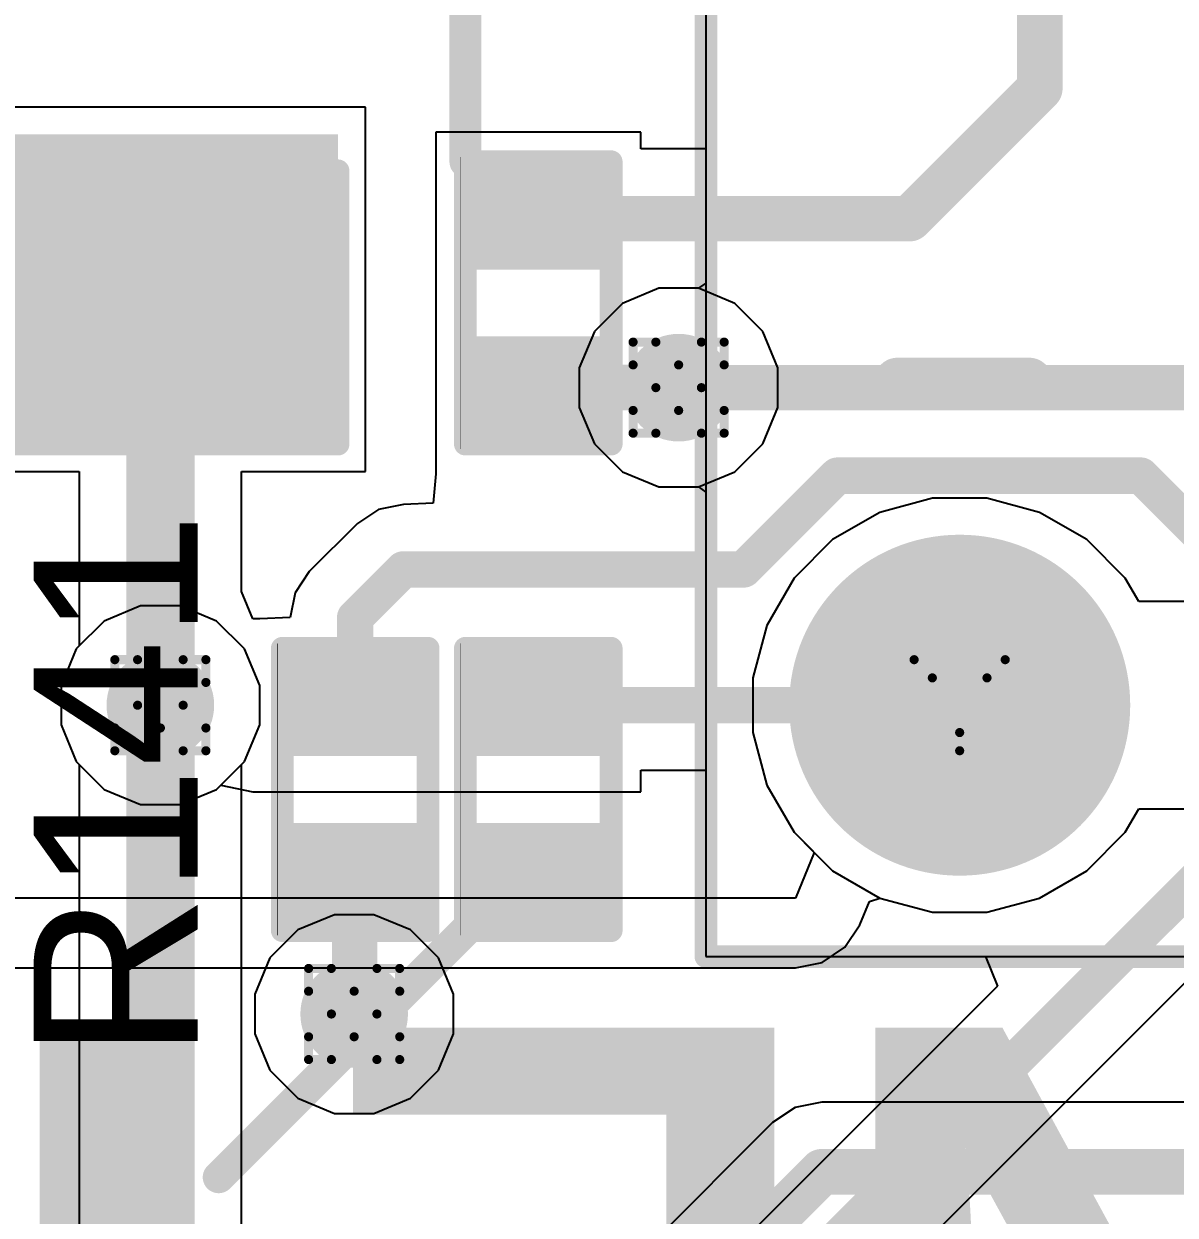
# Model space of a CAD drawing. Header units: inches. Extents: x -11 to 5379, y 0 to 5429.
# Drawn here: x 182.4 to 188.82, y 92.69 to 99.34 of the extents above; entities that cross this region are included whole.
import ezdxf

# ---------------------------------------------------------------- set-up
doc = ezdxf.new("R2010")
doc.units = ezdxf.units.IN
for name, color, linetype in [('Bottom Layer', 5, 'Continuous'), ('Bottom Solder', 6, 'Continuous'), ('Drill Drawing', 1, 'Continuous'), ('GND', 16, 'Continuous'), ('Multi-Layer', 9, 'Continuous'), ('Pad Holes', 156, 'Continuous'), ('PWR', 76, 'Continuous'), ('Top Layer', 1, 'Continuous'), ('Top Overlay', 2, 'Continuous'), ('Top Paste', 8, 'Continuous'), ('Top Solder', 216, 'Continuous'), ('Via Holes', 16, 'Continuous')]:
    doc.layers.add(name, color=color, linetype=linetype)
doc.styles.add('Arial', font='', dxfattribs={"height": 0.2})
doc.styles.add('Arial_Bold', font='', dxfattribs={"height": 0.2})
doc.styles.get('Arial').set_extended_font_data('Arial')
doc.styles.get('Arial_Bold').set_extended_font_data('Arial', bold=True)

# ---------------------------------------------------------------- blocks, each defined once
blk = doc.blocks.new('R___0402_334')
at = {"layer": 'Top Layer'}
for points in [[(-0.6985, -0.3175), (-0.6985, 0.3175), (-0.2413, 0.3175), (-0.2413, -0.3175)], [(0.2413, -0.3175), (0.2413, 0.3175), (0.6985, 0.3175), (0.6985, -0.3175)]]:
    blk.add_hatch(color=1, dxfattribs=at).paths.add_polyline_path(points)
at = {"layer": 'Top Paste'}
for points in [[(-0.6985, -0.3175), (-0.6985, 0.3175), (-0.2413, 0.3175), (-0.2413, -0.3175)], [(0.2413, -0.3175), (0.2413, 0.3175), (0.6985, 0.3175), (0.6985, -0.3175)]]:
    blk.add_hatch(color=8, dxfattribs=at).paths.add_polyline_path(points)
at = {"layer": 'Top Solder'}
for points in [[(-0.7535, -0.3725), (-0.7535, 0.3725), (-0.1863, 0.3725), (-0.1863, -0.3725)], [(0.1863, -0.3725), (0.1863, 0.3725), (0.7535, 0.3725), (0.7535, -0.3725)]]:
    blk.add_hatch(color=216, dxfattribs=at).paths.add_polyline_path(points)
at = {"layer": 'Top Overlay'}
for points in [[(-0.7874, -0.4064, 0.127, 0.127, 0), (-0.7874, 0.4064, 0.127, 0.127, 0)], [(0.7874, 0.4064, 0.127, 0.127, 0), (-0.7874, 0.4064, 0.127, 0.127, 0)], [(0.7874, -0.4064, 0.127, 0.127, 0), (0.7874, 0.4064, 0.127, 0.127, 0)], [(0.7874, -0.4064, 0.127, 0.127, 0), (-0.7874, -0.4064, 0.127, 0.127, 0)], [(0.8128, -0.4318, 0.00323, 0.00323, 0), (-0.8128, -0.4318, 0.00323, 0.00323, 0)]]:
    blk.add_lwpolyline(points, format="xyseb", dxfattribs=at)
for points in [[(-0.8191, 0.4064, 0.0635, 0.0635, 1), (-0.7556, 0.4064, 0.0635, 0.0635, 1)], [(-0.8191, 0.4064, 0.0635, 0.0635, 1), (-0.7556, 0.4064, 0.0635, 0.0635, 1)], [(0.7556, 0.4064, 0.0635, 0.0635, 1), (0.8191, 0.4064, 0.0635, 0.0635, 1)], [(0.7556, 0.4064, 0.0635, 0.0635, 1), (0.8191, 0.4064, 0.0635, 0.0635, 1)], [(-0.8191, -0.4064, 0.0635, 0.0635, 1), (-0.7556, -0.4064, 0.0635, 0.0635, 1)], [(-0.8191, -0.4064, 0.0635, 0.0635, 1), (-0.7556, -0.4064, 0.0635, 0.0635, 1)], [(0.7556, -0.4064, 0.0635, 0.0635, 1), (0.8191, -0.4064, 0.0635, 0.0635, 1)], [(0.7556, -0.4064, 0.0635, 0.0635, 1), (0.8191, -0.4064, 0.0635, 0.0635, 1)], [(-0.8136, -0.4318, 0.00161, 0.00161, 1), (-0.812, -0.4318, 0.00161, 0.00161, 1)], [(0.812, -0.4318, 0.00161, 0.00161, 1), (0.8136, -0.4318, 0.00161, 0.00161, 1)]]:
    blk.add_lwpolyline(points, format="xyseb", close=True, dxfattribs=at)
blk = doc.blocks.new('R___0402_342')
at = {"layer": 'Top Layer'}
for points in [[(-0.6985, -0.3175), (-0.6985, 0.3175), (-0.2413, 0.3175), (-0.2413, -0.3175)], [(0.2413, -0.3175), (0.2413, 0.3175), (0.6985, 0.3175), (0.6985, -0.3175)]]:
    blk.add_hatch(color=1, dxfattribs=at).paths.add_polyline_path(points)
at = {"layer": 'Top Paste'}
for points in [[(-0.6985, -0.3175), (-0.6985, 0.3175), (-0.2413, 0.3175), (-0.2413, -0.3175)], [(0.2413, -0.3175), (0.2413, 0.3175), (0.6985, 0.3175), (0.6985, -0.3175)]]:
    blk.add_hatch(color=8, dxfattribs=at).paths.add_polyline_path(points)
at = {"layer": 'Top Solder'}
for points in [[(-0.7535, -0.3725), (-0.7535, 0.3725), (-0.1863, 0.3725), (-0.1863, -0.3725)], [(0.1863, -0.3725), (0.1863, 0.3725), (0.7535, 0.3725), (0.7535, -0.3725)]]:
    blk.add_hatch(color=216, dxfattribs=at).paths.add_polyline_path(points)
at = {"layer": 'Top Overlay'}
for points in [[(-0.7874, -0.4064, 0.127, 0.127, 0), (-0.7874, 0.4064, 0.127, 0.127, 0)], [(0.7874, 0.4064, 0.127, 0.127, 0), (-0.7874, 0.4064, 0.127, 0.127, 0)], [(0.7874, -0.4064, 0.127, 0.127, 0), (0.7874, 0.4064, 0.127, 0.127, 0)], [(0.7874, -0.4064, 0.127, 0.127, 0), (-0.7874, -0.4064, 0.127, 0.127, 0)], [(0.8128, -0.4318, 0.00323, 0.00323, 0), (-0.8128, -0.4318, 0.00323, 0.00323, 0)]]:
    blk.add_lwpolyline(points, format="xyseb", dxfattribs=at)
for points in [[(-0.8191, 0.4064, 0.0635, 0.0635, 1), (-0.7556, 0.4064, 0.0635, 0.0635, 1)], [(-0.8191, 0.4064, 0.0635, 0.0635, 1), (-0.7556, 0.4064, 0.0635, 0.0635, 1)], [(0.7556, 0.4064, 0.0635, 0.0635, 1), (0.8191, 0.4064, 0.0635, 0.0635, 1)], [(0.7556, 0.4064, 0.0635, 0.0635, 1), (0.8191, 0.4064, 0.0635, 0.0635, 1)], [(-0.8191, -0.4064, 0.0635, 0.0635, 1), (-0.7556, -0.4064, 0.0635, 0.0635, 1)], [(-0.8191, -0.4064, 0.0635, 0.0635, 1), (-0.7556, -0.4064, 0.0635, 0.0635, 1)], [(0.7556, -0.4064, 0.0635, 0.0635, 1), (0.8191, -0.4064, 0.0635, 0.0635, 1)], [(0.7556, -0.4064, 0.0635, 0.0635, 1), (0.8191, -0.4064, 0.0635, 0.0635, 1)], [(-0.8136, -0.4318, 0.00161, 0.00161, 1), (-0.812, -0.4318, 0.00161, 0.00161, 1)], [(0.812, -0.4318, 0.00161, 0.00161, 1), (0.8136, -0.4318, 0.00161, 0.00161, 1)]]:
    blk.add_lwpolyline(points, format="xyseb", close=True, dxfattribs=at)
blk = doc.blocks.new('R___0402_346')
at = {"layer": 'Top Layer'}
for points in [[(-0.6985, -0.3175), (-0.6985, 0.3175), (-0.2413, 0.3175), (-0.2413, -0.3175)], [(0.2413, -0.3175), (0.2413, 0.3175), (0.6985, 0.3175), (0.6985, -0.3175)]]:
    blk.add_hatch(color=1, dxfattribs=at).paths.add_polyline_path(points)
at = {"layer": 'Top Paste'}
for points in [[(-0.6985, -0.3175), (-0.6985, 0.3175), (-0.2413, 0.3175), (-0.2413, -0.3175)], [(0.2413, -0.3175), (0.2413, 0.3175), (0.6985, 0.3175), (0.6985, -0.3175)]]:
    blk.add_hatch(color=8, dxfattribs=at).paths.add_polyline_path(points)
at = {"layer": 'Top Solder'}
for points in [[(-0.7535, -0.3725), (-0.7535, 0.3725), (-0.1863, 0.3725), (-0.1863, -0.3725)], [(0.1863, -0.3725), (0.1863, 0.3725), (0.7535, 0.3725), (0.7535, -0.3725)]]:
    blk.add_hatch(color=216, dxfattribs=at).paths.add_polyline_path(points)
at = {"layer": 'Top Overlay'}
for points in [[(-0.7874, -0.4064, 0.127, 0.127, 0), (-0.7874, 0.4064, 0.127, 0.127, 0)], [(0.7874, 0.4064, 0.127, 0.127, 0), (-0.7874, 0.4064, 0.127, 0.127, 0)], [(0.7874, -0.4064, 0.127, 0.127, 0), (0.7874, 0.4064, 0.127, 0.127, 0)], [(0.7874, -0.4064, 0.127, 0.127, 0), (-0.7874, -0.4064, 0.127, 0.127, 0)], [(0.8128, -0.4318, 0.00323, 0.00323, 0), (-0.8128, -0.4318, 0.00323, 0.00323, 0)]]:
    blk.add_lwpolyline(points, format="xyseb", dxfattribs=at)
for points in [[(-0.8191, 0.4064, 0.0635, 0.0635, 1), (-0.7556, 0.4064, 0.0635, 0.0635, 1)], [(-0.8191, 0.4064, 0.0635, 0.0635, 1), (-0.7556, 0.4064, 0.0635, 0.0635, 1)], [(0.7556, 0.4064, 0.0635, 0.0635, 1), (0.8191, 0.4064, 0.0635, 0.0635, 1)], [(0.7556, 0.4064, 0.0635, 0.0635, 1), (0.8191, 0.4064, 0.0635, 0.0635, 1)], [(-0.8191, -0.4064, 0.0635, 0.0635, 1), (-0.7556, -0.4064, 0.0635, 0.0635, 1)], [(-0.8191, -0.4064, 0.0635, 0.0635, 1), (-0.7556, -0.4064, 0.0635, 0.0635, 1)], [(0.7556, -0.4064, 0.0635, 0.0635, 1), (0.8191, -0.4064, 0.0635, 0.0635, 1)], [(0.7556, -0.4064, 0.0635, 0.0635, 1), (0.8191, -0.4064, 0.0635, 0.0635, 1)], [(-0.8136, -0.4318, 0.00161, 0.00161, 1), (-0.812, -0.4318, 0.00161, 0.00161, 1)], [(0.812, -0.4318, 0.00161, 0.00161, 1), (0.8136, -0.4318, 0.00161, 0.00161, 1)]]:
    blk.add_lwpolyline(points, format="xyseb", close=True, dxfattribs=at)
blk = doc.blocks.new('X12ADAB1A3DY1027_519')
at = {"layer": 'Bottom Layer'}
h = blk.add_hatch(color=5, dxfattribs=at)
edge = h.paths.add_edge_path()
edge.add_arc((6.86, 4.5699), 0.9, 0, 360)
at = {"layer": 'Bottom Solder'}
h = blk.add_hatch(color=6, dxfattribs=at)
edge = h.paths.add_edge_path()
edge.add_arc((6.86, 4.5699), 0.9508, 0, 360)
at = {"layer": 'GND'}
h = blk.add_hatch(color=16, dxfattribs=at)
edge = h.paths.add_edge_path()
edge.add_arc((6.86, 4.5699), 0.9, 0, 360)
at = {"layer": 'Multi-Layer'}
h = blk.add_hatch(color=9, dxfattribs=at)
edge = h.paths.add_edge_path()
edge.add_arc((6.86, 4.5699), 0.9, 0, 360)
at = {"layer": 'Pad Holes'}
h = blk.add_hatch(color=7, dxfattribs=at)
edge = h.paths.add_edge_path()
edge.add_arc((6.8601, 4.5699), 0.525, 0, 360)
at = {"layer": 'PWR'}
h = blk.add_hatch(color=76, dxfattribs=at)
edge = h.paths.add_edge_path()
edge.add_arc((6.86, 4.5699), 0.9, 0, 360)
at = {"layer": 'Top Layer'}
h = blk.add_hatch(color=1, dxfattribs=at)
edge = h.paths.add_edge_path()
edge.add_arc((6.86, 4.5699), 0.9, 0, 360)
at = {"layer": 'Top Solder'}
h = blk.add_hatch(color=216, dxfattribs=at)
edge = h.paths.add_edge_path()
edge.add_arc((6.86, 4.5699), 0.9508, 0, 360)
at = {"layer": 'Top Overlay'}
for points in [[(8.2749, 5.972, 0.127, 0.127, 0), (-8.275, 5.972, 0.127, 0.127, 0)], [(8.2749, 5.972, 0.127, 0.127, 0), (8.2749, 0.258, 0.127, 0.127, 0)], [(7.2081, 2.759, 0.254, 0.254, 0), (6.4715, 2.759, 0.254, 0.254, 0)]]:
    blk.add_lwpolyline(points, format="xyseb", dxfattribs=at)
for points in [[(8.2432, 5.972, 0.0635, 0.0635, 1), (8.3067, 5.972, 0.0635, 0.0635, 1)], [(8.2432, 5.972, 0.0635, 0.0635, 1), (8.3067, 5.972, 0.0635, 0.0635, 1)], [(6.408, 2.759, 0.127, 0.127, 1), (6.535, 2.759, 0.127, 0.127, 1)], [(7.1446, 2.759, 0.127, 0.127, 1), (7.2716, 2.759, 0.127, 0.127, 1)]]:
    blk.add_lwpolyline(points, format="xyseb", close=True, dxfattribs=at)
blk = doc.blocks.new('C___1206_664')
at = {"layer": 'Top Layer'}
for points in [[(-2.032, 0.889), (-0.508, 0.889), (-0.508, -0.889), (-2.032, -0.889)], [(0.508, 0.889), (2.032, 0.889), (2.032, -0.889), (0.508, -0.889)]]:
    blk.add_hatch(color=1, dxfattribs=at).paths.add_polyline_path(points)
at = {"layer": 'Top Paste'}
for points in [[(-2.032, 0.889), (-0.508, 0.889), (-0.508, -0.889), (-2.032, -0.889)], [(0.508, 0.889), (2.032, 0.889), (2.032, -0.889), (0.508, -0.889)]]:
    blk.add_hatch(color=8, dxfattribs=at).paths.add_polyline_path(points)
at = {"layer": 'Top Solder'}
for points in [[(-2.1336, 0.9906), (-0.4064, 0.9906), (-0.4064, -0.9906), (-2.1336, -0.9906)], [(0.4064, 0.9906), (2.1336, 0.9906), (2.1336, -0.9906), (0.4064, -0.9906)]]:
    blk.add_hatch(color=216, dxfattribs=at).paths.add_polyline_path(points)
at = {"layer": 'Top Overlay'}
for points in [[(-2.1336, -0.9906, 0.127, 0.127, 0), (-2.1336, 0.9906, 0.127, 0.127, 0)], [(-0.6096, 0.9906, 0.127, 0.127, 0), (-2.1336, 0.9906, 0.127, 0.127, 0)], [(2.1336, 0.9906, 0.127, 0.127, 0), (0.6096, 0.9906, 0.127, 0.127, 0)], [(2.1336, -0.9906, 0.127, 0.127, 0), (2.1336, 0.9906, 0.127, 0.127, 0)], [(-0.6096, -0.9906, 0.127, 0.127, 0), (-2.1336, -0.9906, 0.127, 0.127, 0)], [(2.1336, -0.9906, 0.127, 0.127, 0), (0.6096, -0.9906, 0.127, 0.127, 0)]]:
    blk.add_lwpolyline(points, format="xyseb", dxfattribs=at)
for points in [[(-2.16535, 0.9906, 0.0635, 0.0635, 1), (-2.10185, 0.9906, 0.0635, 0.0635, 1)], [(-2.16535, 0.9906, 0.0635, 0.0635, 1), (-2.10185, 0.9906, 0.0635, 0.0635, 1)], [(-0.64135, 0.9906, 0.0635, 0.0635, 1), (-0.57785, 0.9906, 0.0635, 0.0635, 1)], [(0.57785, 0.9906, 0.0635, 0.0635, 1), (0.64135, 0.9906, 0.0635, 0.0635, 1)], [(2.10185, 0.9906, 0.0635, 0.0635, 1), (2.16535, 0.9906, 0.0635, 0.0635, 1)], [(2.10185, 0.9906, 0.0635, 0.0635, 1), (2.16535, 0.9906, 0.0635, 0.0635, 1)], [(-2.16535, -0.9906, 0.0635, 0.0635, 1), (-2.10185, -0.9906, 0.0635, 0.0635, 1)], [(-2.16535, -0.9906, 0.0635, 0.0635, 1), (-2.10185, -0.9906, 0.0635, 0.0635, 1)], [(-0.64135, -0.9906, 0.0635, 0.0635, 1), (-0.57785, -0.9906, 0.0635, 0.0635, 1)], [(0.57785, -0.9906, 0.0635, 0.0635, 1), (0.64135, -0.9906, 0.0635, 0.0635, 1)], [(2.10185, -0.9906, 0.0635, 0.0635, 1), (2.16535, -0.9906, 0.0635, 0.0635, 1)], [(2.10185, -0.9906, 0.0635, 0.0635, 1), (2.16535, -0.9906, 0.0635, 0.0635, 1)]]:
    blk.add_lwpolyline(points, format="xyseb", close=True, dxfattribs=at)

msp = doc.modelspace()

# ---------------------------------------------------------------- hatches: boundary and pattern name
at = {"layer": 'Bottom Layer'}
h = msp.add_hatch(color=5, dxfattribs=at)
edge = h.paths.add_edge_path()
edge.add_arc((186.055, 97.3074), 0.3, 0, 360)
h = msp.add_hatch(color=5, dxfattribs=at)
edge = h.paths.add_edge_path()
edge.add_arc((183.1652, 95.5363), 0.3, 0, 360)
h = msp.add_hatch(color=5, dxfattribs=at)
edge = h.paths.add_edge_path()
edge.add_arc((184.2458, 93.8141), 0.3, 0, 360)
at = {"layer": 'GND'}
h = msp.add_hatch(color=16, dxfattribs=at)
edge = h.paths.add_edge_path()
edge.add_arc((186.055, 97.3074), 0.3, 0, 360)
h = msp.add_hatch(color=16, dxfattribs=at)
edge = h.paths.add_edge_path()
edge.add_arc((183.1652, 95.5363), 0.3, 0, 360)
h = msp.add_hatch(color=16, dxfattribs=at)
edge = h.paths.add_edge_path()
edge.add_arc((184.2458, 93.8141), 0.3, 0, 360)
at = {"layer": 'PWR'}
h = msp.add_hatch(color=76, dxfattribs=at)
edge = h.paths.add_edge_path()
edge.add_arc((186.055, 97.3074), 0.3, 0, 360)
h = msp.add_hatch(color=76, dxfattribs=at)
edge = h.paths.add_edge_path()
edge.add_arc((183.1652, 95.5363), 0.3, 0, 360)
h = msp.add_hatch(color=76, dxfattribs=at)
edge = h.paths.add_edge_path()
edge.add_arc((184.2458, 93.8141), 0.3, 0, 360)
at = {"layer": 'Top Layer'}
h = msp.add_hatch(color=1, dxfattribs=at)
edge = h.paths.add_edge_path()
edge.add_arc((186.055, 97.3074), 0.3, 0, 360)
h = msp.add_hatch(color=1, dxfattribs=at)
edge = h.paths.add_edge_path()
edge.add_arc((183.1652, 95.5363), 0.3, 0, 360)
h = msp.add_hatch(color=1, dxfattribs=at)
edge = h.paths.add_edge_path()
edge.add_arc((184.2458, 93.8141), 0.3, 0, 360)
at = {"layer": 'Via Holes'}
h = msp.add_hatch(color=7, dxfattribs=at)
edge = h.paths.add_edge_path()
edge.add_arc((186.055, 97.3074), 0.15, 0, 360)
h = msp.add_hatch(color=7, dxfattribs=at)
edge = h.paths.add_edge_path()
edge.add_arc((183.1652, 95.5363), 0.15, 0, 360)
h = msp.add_hatch(color=7, dxfattribs=at)
edge = h.paths.add_edge_path()
edge.add_arc((184.2458, 93.8141), 0.15, 0, 360)

# ---------------------------------------------------------------- linework, layer by layer
at = {"layer": 'Bottom Layer'}
for p, q in [((186.2072, 110.0093), (186.2072, 94.1343)), ((186.2072, 99.8172), (186.2072, 97.8895)), ((186.2072, 97.8895), (186.1652, 97.8614)), ((185.9448, 97.8614), (185.7412, 97.7771)), ((186.1652, 97.8614), (185.9448, 97.8614)), ((185.7412, 97.7771), (185.5853, 97.6212)), ((185.5853, 97.6212), (185.501, 97.4176)), ((185.501, 97.4176), (185.501, 97.1972)), ((185.501, 97.1972), (185.5853, 96.9936)), ((185.5853, 96.9936), (185.7412, 96.8377)), ((185.7412, 96.8377), (185.9448, 96.7534)), ((185.9448, 96.7534), (186.1652, 96.7534)), ((186.1652, 96.7534), (186.2072, 96.7253)), ((186.2072, 96.7253), (186.2072, 94.1343)), ((183.055, 96.0903), (182.8514, 96.006)), ((183.2754, 96.0903), (183.055, 96.0903)), ((183.479, 96.006), (183.2754, 96.0903)), ((182.8514, 96.006), (182.6956, 95.8501)), ((183.6349, 95.8501), (183.479, 96.006)), ((182.6956, 95.8501), (182.6112, 95.6465)), ((183.7192, 95.6465), (183.6349, 95.8501)), ((182.6112, 95.6465), (182.6112, 95.4261)), ((183.7192, 95.4261), (183.7192, 95.6465)), ((182.6112, 95.4261), (182.6956, 95.2225)), ((183.6349, 95.2225), (183.7192, 95.4261)), ((182.6956, 95.2225), (182.712, 95.2061)), ((183.6184, 95.2061), (183.6349, 95.2225)), ((182.712, 95.2061), (182.712, 90.55)), ((183.6184, 90.7377), (183.6184, 95.2061)), ((186.2072, 94.1343), (202.7572, 94.1343)), ((186.2072, 94.1343), (199.1585, 94.1343)), ((186.7047, 93.2932), (186.5787, 93.2089)), ((186.8533, 93.3227), (186.7047, 93.2932)), ((198.5792, 93.3227), (186.8533, 93.3227)), ((186.5787, 93.2089), (184.5737, 91.204))]:
    msp.add_line(p, q, dxfattribs=at)
for points in [[(186.055, 97.3074, 0.254, 0.254, 0), (190.9233, 97.3074, 0.254, 0.254, 0)], [(183.1652, 90.55, 0.381, 0.381, 0), (183.1652, 95.5363, 0.381, 0.381, 0)], [(184.5691, 90.65, 0.254, 0.254, 0), (186.8533, 92.9343, 0.254, 0.254, 0)], [(186.8533, 92.9343, 0.254, 0.254, 0), (198.7401, 92.9343, 0.254, 0.254, 0)]]:
    msp.add_lwpolyline(points, format="xyseb", dxfattribs=at)
for points in [[(185.9915, 97.3074, 0.127, 0.127, 1), (186.1185, 97.3074, 0.127, 0.127, 1)], [(183.07, 95.5363, 0.1905, 0.1905, 1), (183.2605, 95.5363, 0.1905, 0.1905, 1)], [(186.7898, 92.9343, 0.127, 0.127, 1), (186.9168, 92.9343, 0.127, 0.127, 1)], [(186.7898, 92.9343, 0.127, 0.127, 1), (186.9168, 92.9343, 0.127, 0.127, 1)]]:
    msp.add_lwpolyline(points, format="xyseb", close=True, dxfattribs=at)
at = {"layer": 'Drill Drawing'}
for points in [[(185.801, 97.4344, 0.0508, 0.0508, 0), (185.801, 97.5614, 0.0508, 0.0508, 0)], [(185.801, 97.5614, 0.0508, 0.0508, 0), (185.928, 97.5614, 0.0508, 0.0508, 0)], [(185.928, 97.5614, 0.0508, 0.0508, 0), (186.055, 97.4344, 0.0508, 0.0508, 0)], [(186.055, 97.4344, 0.0508, 0.0508, 0), (186.182, 97.5614, 0.0508, 0.0508, 0)], [(186.182, 97.5614, 0.0508, 0.0508, 0), (186.309, 97.5614, 0.0508, 0.0508, 0)], [(186.309, 97.4344, 0.0508, 0.0508, 0), (186.309, 97.5614, 0.0508, 0.0508, 0)], [(185.801, 97.4344, 0.0508, 0.0508, 0), (185.928, 97.3074, 0.0508, 0.0508, 0)], [(186.182, 97.3074, 0.0508, 0.0508, 0), (186.309, 97.4344, 0.0508, 0.0508, 0)], [(185.801, 97.1804, 0.0508, 0.0508, 0), (185.928, 97.3074, 0.0508, 0.0508, 0)], [(186.182, 97.3074, 0.0508, 0.0508, 0), (186.309, 97.1804, 0.0508, 0.0508, 0)], [(185.801, 97.0534, 0.0508, 0.0508, 0), (185.801, 97.1804, 0.0508, 0.0508, 0)], [(185.928, 97.0534, 0.0508, 0.0508, 0), (186.055, 97.1804, 0.0508, 0.0508, 0)], [(186.055, 97.1804, 0.0508, 0.0508, 0), (186.182, 97.0534, 0.0508, 0.0508, 0)], [(186.309, 97.0534, 0.0508, 0.0508, 0), (186.309, 97.1804, 0.0508, 0.0508, 0)], [(185.801, 97.0534, 0.0508, 0.0508, 0), (185.928, 97.0534, 0.0508, 0.0508, 0)], [(186.182, 97.0534, 0.0508, 0.0508, 0), (186.309, 97.0534, 0.0508, 0.0508, 0)], [(182.9112, 95.6633, 0.0508, 0.0508, 0), (182.9112, 95.7903, 0.0508, 0.0508, 0)], [(182.9112, 95.7903, 0.0508, 0.0508, 0), (183.0382, 95.7903, 0.0508, 0.0508, 0)], [(183.0382, 95.7903, 0.0508, 0.0508, 0), (183.1652, 95.6633, 0.0508, 0.0508, 0)], [(183.1652, 95.6633, 0.0508, 0.0508, 0), (183.2922, 95.7903, 0.0508, 0.0508, 0)], [(183.2922, 95.7903, 0.0508, 0.0508, 0), (183.4192, 95.7903, 0.0508, 0.0508, 0)], [(183.4192, 95.6633, 0.0508, 0.0508, 0), (183.4192, 95.7903, 0.0508, 0.0508, 0)], [(187.368, 95.7903, 0.0508, 0.0508, 0), (187.876, 95.7903, 0.0508, 0.0508, 0)], [(187.368, 95.7903, 0.0508, 0.0508, 0), (187.622, 95.2823, 0.0508, 0.0508, 0)], [(187.622, 95.2823, 0.0508, 0.0508, 0), (187.876, 95.7903, 0.0508, 0.0508, 0)], [(182.9112, 95.6633, 0.0508, 0.0508, 0), (183.0382, 95.5363, 0.0508, 0.0508, 0)], [(183.2922, 95.5363, 0.0508, 0.0508, 0), (183.4192, 95.6633, 0.0508, 0.0508, 0)], [(187.4696, 95.6887, 0.0508, 0.0508, 0), (187.7744, 95.6887, 0.0508, 0.0508, 0)], [(187.4696, 95.6887, 0.0508, 0.0508, 0), (187.622, 95.3839, 0.0508, 0.0508, 0)], [(187.622, 95.3839, 0.0508, 0.0508, 0), (187.7744, 95.6887, 0.0508, 0.0508, 0)], [(182.9112, 95.4093, 0.0508, 0.0508, 0), (183.0382, 95.5363, 0.0508, 0.0508, 0)], [(183.2922, 95.5363, 0.0508, 0.0508, 0), (183.4192, 95.4093, 0.0508, 0.0508, 0)], [(182.9112, 95.2823, 0.0508, 0.0508, 0), (182.9112, 95.4093, 0.0508, 0.0508, 0)], [(183.0382, 95.2823, 0.0508, 0.0508, 0), (183.1652, 95.4093, 0.0508, 0.0508, 0)], [(183.1652, 95.4093, 0.0508, 0.0508, 0), (183.2922, 95.2823, 0.0508, 0.0508, 0)], [(183.4192, 95.2823, 0.0508, 0.0508, 0), (183.4192, 95.4093, 0.0508, 0.0508, 0)], [(182.9112, 95.2823, 0.0508, 0.0508, 0), (183.0382, 95.2823, 0.0508, 0.0508, 0)], [(183.2922, 95.2823, 0.0508, 0.0508, 0), (183.4192, 95.2823, 0.0508, 0.0508, 0)], [(183.9918, 93.9411, 0.0508, 0.0508, 0), (183.9918, 94.0681, 0.0508, 0.0508, 0)], [(183.9918, 94.0681, 0.0508, 0.0508, 0), (184.1188, 94.0681, 0.0508, 0.0508, 0)], [(184.1188, 94.0681, 0.0508, 0.0508, 0), (184.2458, 93.9411, 0.0508, 0.0508, 0)], [(184.2458, 93.9411, 0.0508, 0.0508, 0), (184.3728, 94.0681, 0.0508, 0.0508, 0)], [(184.3728, 94.0681, 0.0508, 0.0508, 0), (184.4998, 94.0681, 0.0508, 0.0508, 0)], [(184.4998, 93.9411, 0.0508, 0.0508, 0), (184.4998, 94.0681, 0.0508, 0.0508, 0)], [(183.9918, 93.9411, 0.0508, 0.0508, 0), (184.1188, 93.8141, 0.0508, 0.0508, 0)], [(184.3728, 93.8141, 0.0508, 0.0508, 0), (184.4998, 93.9411, 0.0508, 0.0508, 0)], [(183.9918, 93.6871, 0.0508, 0.0508, 0), (184.1188, 93.8141, 0.0508, 0.0508, 0)], [(184.3728, 93.8141, 0.0508, 0.0508, 0), (184.4998, 93.6871, 0.0508, 0.0508, 0)], [(183.9918, 93.5601, 0.0508, 0.0508, 0), (183.9918, 93.6871, 0.0508, 0.0508, 0)], [(184.1188, 93.5601, 0.0508, 0.0508, 0), (184.2458, 93.6871, 0.0508, 0.0508, 0)], [(184.2458, 93.6871, 0.0508, 0.0508, 0), (184.3728, 93.5601, 0.0508, 0.0508, 0)], [(184.4998, 93.5601, 0.0508, 0.0508, 0), (184.4998, 93.6871, 0.0508, 0.0508, 0)], [(183.9918, 93.5601, 0.0508, 0.0508, 0), (184.1188, 93.5601, 0.0508, 0.0508, 0)], [(184.3728, 93.5601, 0.0508, 0.0508, 0), (184.4998, 93.5601, 0.0508, 0.0508, 0)]]:
    msp.add_lwpolyline(points, format="xyseb", dxfattribs=at)
for points in [[(185.7883, 97.5614, 0.0254, 0.0254, 1), (185.8137, 97.5614, 0.0254, 0.0254, 1)], [(185.7883, 97.5614, 0.0254, 0.0254, 1), (185.8137, 97.5614, 0.0254, 0.0254, 1)], [(185.9153, 97.5614, 0.0254, 0.0254, 1), (185.9407, 97.5614, 0.0254, 0.0254, 1)], [(185.9153, 97.5614, 0.0254, 0.0254, 1), (185.9407, 97.5614, 0.0254, 0.0254, 1)], [(186.1693, 97.5614, 0.0254, 0.0254, 1), (186.1947, 97.5614, 0.0254, 0.0254, 1)], [(186.1693, 97.5614, 0.0254, 0.0254, 1), (186.1947, 97.5614, 0.0254, 0.0254, 1)], [(186.2963, 97.5614, 0.0254, 0.0254, 1), (186.3217, 97.5614, 0.0254, 0.0254, 1)], [(186.2963, 97.5614, 0.0254, 0.0254, 1), (186.3217, 97.5614, 0.0254, 0.0254, 1)], [(185.7883, 97.4344, 0.0254, 0.0254, 1), (185.8137, 97.4344, 0.0254, 0.0254, 1)], [(185.7883, 97.4344, 0.0254, 0.0254, 1), (185.8137, 97.4344, 0.0254, 0.0254, 1)], [(186.0423, 97.4344, 0.0254, 0.0254, 1), (186.0677, 97.4344, 0.0254, 0.0254, 1)], [(186.0423, 97.4344, 0.0254, 0.0254, 1), (186.0677, 97.4344, 0.0254, 0.0254, 1)], [(186.2963, 97.4344, 0.0254, 0.0254, 1), (186.3217, 97.4344, 0.0254, 0.0254, 1)], [(186.2963, 97.4344, 0.0254, 0.0254, 1), (186.3217, 97.4344, 0.0254, 0.0254, 1)], [(185.9153, 97.3074, 0.0254, 0.0254, 1), (185.9407, 97.3074, 0.0254, 0.0254, 1)], [(185.9153, 97.3074, 0.0254, 0.0254, 1), (185.9407, 97.3074, 0.0254, 0.0254, 1)], [(186.1693, 97.3074, 0.0254, 0.0254, 1), (186.1947, 97.3074, 0.0254, 0.0254, 1)], [(186.1693, 97.3074, 0.0254, 0.0254, 1), (186.1947, 97.3074, 0.0254, 0.0254, 1)], [(185.7883, 97.1804, 0.0254, 0.0254, 1), (185.8137, 97.1804, 0.0254, 0.0254, 1)], [(185.7883, 97.1804, 0.0254, 0.0254, 1), (185.8137, 97.1804, 0.0254, 0.0254, 1)], [(186.0423, 97.1804, 0.0254, 0.0254, 1), (186.0677, 97.1804, 0.0254, 0.0254, 1)], [(186.0423, 97.1804, 0.0254, 0.0254, 1), (186.0677, 97.1804, 0.0254, 0.0254, 1)], [(186.2963, 97.1804, 0.0254, 0.0254, 1), (186.3217, 97.1804, 0.0254, 0.0254, 1)], [(186.2963, 97.1804, 0.0254, 0.0254, 1), (186.3217, 97.1804, 0.0254, 0.0254, 1)], [(185.7883, 97.0534, 0.0254, 0.0254, 1), (185.8137, 97.0534, 0.0254, 0.0254, 1)], [(185.7883, 97.0534, 0.0254, 0.0254, 1), (185.8137, 97.0534, 0.0254, 0.0254, 1)], [(185.9153, 97.0534, 0.0254, 0.0254, 1), (185.9407, 97.0534, 0.0254, 0.0254, 1)], [(185.9153, 97.0534, 0.0254, 0.0254, 1), (185.9407, 97.0534, 0.0254, 0.0254, 1)], [(186.1693, 97.0534, 0.0254, 0.0254, 1), (186.1947, 97.0534, 0.0254, 0.0254, 1)], [(186.1693, 97.0534, 0.0254, 0.0254, 1), (186.1947, 97.0534, 0.0254, 0.0254, 1)], [(186.2963, 97.0534, 0.0254, 0.0254, 1), (186.3217, 97.0534, 0.0254, 0.0254, 1)], [(186.2963, 97.0534, 0.0254, 0.0254, 1), (186.3217, 97.0534, 0.0254, 0.0254, 1)], [(182.8985, 95.7903, 0.0254, 0.0254, 1), (182.9239, 95.7903, 0.0254, 0.0254, 1)], [(182.8985, 95.7903, 0.0254, 0.0254, 1), (182.9239, 95.7903, 0.0254, 0.0254, 1)], [(183.0255, 95.7903, 0.0254, 0.0254, 1), (183.0509, 95.7903, 0.0254, 0.0254, 1)], [(183.0255, 95.7903, 0.0254, 0.0254, 1), (183.0509, 95.7903, 0.0254, 0.0254, 1)], [(183.2795, 95.7903, 0.0254, 0.0254, 1), (183.3049, 95.7903, 0.0254, 0.0254, 1)], [(183.2795, 95.7903, 0.0254, 0.0254, 1), (183.3049, 95.7903, 0.0254, 0.0254, 1)], [(183.4065, 95.7903, 0.0254, 0.0254, 1), (183.4319, 95.7903, 0.0254, 0.0254, 1)], [(183.4065, 95.7903, 0.0254, 0.0254, 1), (183.4319, 95.7903, 0.0254, 0.0254, 1)], [(187.3553, 95.7903, 0.0254, 0.0254, 1), (187.3807, 95.7903, 0.0254, 0.0254, 1)], [(187.3553, 95.7903, 0.0254, 0.0254, 1), (187.3807, 95.7903, 0.0254, 0.0254, 1)], [(187.8633, 95.7903, 0.0254, 0.0254, 1), (187.8887, 95.7903, 0.0254, 0.0254, 1)], [(187.8633, 95.7903, 0.0254, 0.0254, 1), (187.8887, 95.7903, 0.0254, 0.0254, 1)], [(182.8985, 95.6633, 0.0254, 0.0254, 1), (182.9239, 95.6633, 0.0254, 0.0254, 1)], [(182.8985, 95.6633, 0.0254, 0.0254, 1), (182.9239, 95.6633, 0.0254, 0.0254, 1)], [(183.1525, 95.6633, 0.0254, 0.0254, 1), (183.1779, 95.6633, 0.0254, 0.0254, 1)], [(183.1525, 95.6633, 0.0254, 0.0254, 1), (183.1779, 95.6633, 0.0254, 0.0254, 1)], [(183.4065, 95.6633, 0.0254, 0.0254, 1), (183.4319, 95.6633, 0.0254, 0.0254, 1)], [(183.4065, 95.6633, 0.0254, 0.0254, 1), (183.4319, 95.6633, 0.0254, 0.0254, 1)], [(187.4569, 95.6887, 0.0254, 0.0254, 1), (187.4823, 95.6887, 0.0254, 0.0254, 1)], [(187.4569, 95.6887, 0.0254, 0.0254, 1), (187.4823, 95.6887, 0.0254, 0.0254, 1)], [(187.7617, 95.6887, 0.0254, 0.0254, 1), (187.7871, 95.6887, 0.0254, 0.0254, 1)], [(187.7617, 95.6887, 0.0254, 0.0254, 1), (187.7871, 95.6887, 0.0254, 0.0254, 1)], [(183.0255, 95.5363, 0.0254, 0.0254, 1), (183.0509, 95.5363, 0.0254, 0.0254, 1)], [(183.0255, 95.5363, 0.0254, 0.0254, 1), (183.0509, 95.5363, 0.0254, 0.0254, 1)], [(183.2795, 95.5363, 0.0254, 0.0254, 1), (183.3049, 95.5363, 0.0254, 0.0254, 1)], [(183.2795, 95.5363, 0.0254, 0.0254, 1), (183.3049, 95.5363, 0.0254, 0.0254, 1)], [(182.8985, 95.4093, 0.0254, 0.0254, 1), (182.9239, 95.4093, 0.0254, 0.0254, 1)], [(182.8985, 95.4093, 0.0254, 0.0254, 1), (182.9239, 95.4093, 0.0254, 0.0254, 1)], [(183.1525, 95.4093, 0.0254, 0.0254, 1), (183.1779, 95.4093, 0.0254, 0.0254, 1)], [(183.1525, 95.4093, 0.0254, 0.0254, 1), (183.1779, 95.4093, 0.0254, 0.0254, 1)], [(183.4065, 95.4093, 0.0254, 0.0254, 1), (183.4319, 95.4093, 0.0254, 0.0254, 1)], [(183.4065, 95.4093, 0.0254, 0.0254, 1), (183.4319, 95.4093, 0.0254, 0.0254, 1)], [(187.6093, 95.3839, 0.0254, 0.0254, 1), (187.6347, 95.3839, 0.0254, 0.0254, 1)], [(187.6093, 95.3839, 0.0254, 0.0254, 1), (187.6347, 95.3839, 0.0254, 0.0254, 1)], [(182.8985, 95.2823, 0.0254, 0.0254, 1), (182.9239, 95.2823, 0.0254, 0.0254, 1)], [(182.8985, 95.2823, 0.0254, 0.0254, 1), (182.9239, 95.2823, 0.0254, 0.0254, 1)], [(183.0255, 95.2823, 0.0254, 0.0254, 1), (183.0509, 95.2823, 0.0254, 0.0254, 1)], [(183.0255, 95.2823, 0.0254, 0.0254, 1), (183.0509, 95.2823, 0.0254, 0.0254, 1)], [(183.2795, 95.2823, 0.0254, 0.0254, 1), (183.3049, 95.2823, 0.0254, 0.0254, 1)], [(183.2795, 95.2823, 0.0254, 0.0254, 1), (183.3049, 95.2823, 0.0254, 0.0254, 1)], [(183.4065, 95.2823, 0.0254, 0.0254, 1), (183.4319, 95.2823, 0.0254, 0.0254, 1)], [(183.4065, 95.2823, 0.0254, 0.0254, 1), (183.4319, 95.2823, 0.0254, 0.0254, 1)], [(187.6093, 95.2823, 0.0254, 0.0254, 1), (187.6347, 95.2823, 0.0254, 0.0254, 1)], [(187.6093, 95.2823, 0.0254, 0.0254, 1), (187.6347, 95.2823, 0.0254, 0.0254, 1)], [(183.9791, 94.0681, 0.0254, 0.0254, 1), (184.0045, 94.0681, 0.0254, 0.0254, 1)], [(183.9791, 94.0681, 0.0254, 0.0254, 1), (184.0045, 94.0681, 0.0254, 0.0254, 1)], [(184.1061, 94.0681, 0.0254, 0.0254, 1), (184.1315, 94.0681, 0.0254, 0.0254, 1)], [(184.1061, 94.0681, 0.0254, 0.0254, 1), (184.1315, 94.0681, 0.0254, 0.0254, 1)], [(184.3601, 94.0681, 0.0254, 0.0254, 1), (184.3855, 94.0681, 0.0254, 0.0254, 1)], [(184.3601, 94.0681, 0.0254, 0.0254, 1), (184.3855, 94.0681, 0.0254, 0.0254, 1)], [(184.4871, 94.0681, 0.0254, 0.0254, 1), (184.5125, 94.0681, 0.0254, 0.0254, 1)], [(184.4871, 94.0681, 0.0254, 0.0254, 1), (184.5125, 94.0681, 0.0254, 0.0254, 1)], [(183.9791, 93.9411, 0.0254, 0.0254, 1), (184.0045, 93.9411, 0.0254, 0.0254, 1)], [(183.9791, 93.9411, 0.0254, 0.0254, 1), (184.0045, 93.9411, 0.0254, 0.0254, 1)], [(184.2331, 93.9411, 0.0254, 0.0254, 1), (184.2585, 93.9411, 0.0254, 0.0254, 1)], [(184.2331, 93.9411, 0.0254, 0.0254, 1), (184.2585, 93.9411, 0.0254, 0.0254, 1)], [(184.4871, 93.9411, 0.0254, 0.0254, 1), (184.5125, 93.9411, 0.0254, 0.0254, 1)], [(184.4871, 93.9411, 0.0254, 0.0254, 1), (184.5125, 93.9411, 0.0254, 0.0254, 1)], [(184.1061, 93.8141, 0.0254, 0.0254, 1), (184.1315, 93.8141, 0.0254, 0.0254, 1)], [(184.1061, 93.8141, 0.0254, 0.0254, 1), (184.1315, 93.8141, 0.0254, 0.0254, 1)], [(184.3601, 93.8141, 0.0254, 0.0254, 1), (184.3855, 93.8141, 0.0254, 0.0254, 1)], [(184.3601, 93.8141, 0.0254, 0.0254, 1), (184.3855, 93.8141, 0.0254, 0.0254, 1)], [(183.9791, 93.6871, 0.0254, 0.0254, 1), (184.0045, 93.6871, 0.0254, 0.0254, 1)], [(183.9791, 93.6871, 0.0254, 0.0254, 1), (184.0045, 93.6871, 0.0254, 0.0254, 1)], [(184.2331, 93.6871, 0.0254, 0.0254, 1), (184.2585, 93.6871, 0.0254, 0.0254, 1)], [(184.2331, 93.6871, 0.0254, 0.0254, 1), (184.2585, 93.6871, 0.0254, 0.0254, 1)], [(184.4871, 93.6871, 0.0254, 0.0254, 1), (184.5125, 93.6871, 0.0254, 0.0254, 1)], [(184.4871, 93.6871, 0.0254, 0.0254, 1), (184.5125, 93.6871, 0.0254, 0.0254, 1)], [(183.9791, 93.5601, 0.0254, 0.0254, 1), (184.0045, 93.5601, 0.0254, 0.0254, 1)], [(183.9791, 93.5601, 0.0254, 0.0254, 1), (184.0045, 93.5601, 0.0254, 0.0254, 1)], [(184.1061, 93.5601, 0.0254, 0.0254, 1), (184.1315, 93.5601, 0.0254, 0.0254, 1)], [(184.1061, 93.5601, 0.0254, 0.0254, 1), (184.1315, 93.5601, 0.0254, 0.0254, 1)], [(184.3601, 93.5601, 0.0254, 0.0254, 1), (184.3855, 93.5601, 0.0254, 0.0254, 1)], [(184.3601, 93.5601, 0.0254, 0.0254, 1), (184.3855, 93.5601, 0.0254, 0.0254, 1)], [(184.4871, 93.5601, 0.0254, 0.0254, 1), (184.5125, 93.5601, 0.0254, 0.0254, 1)], [(184.4871, 93.5601, 0.0254, 0.0254, 1), (184.5125, 93.5601, 0.0254, 0.0254, 1)]]:
    msp.add_lwpolyline(points, format="xyseb", close=True, dxfattribs=at)
at = {"layer": 'GND'}
for p, q in [((185.9448, 97.8614), (185.7412, 97.7771)), ((186.1652, 97.8614), (185.9448, 97.8614)), ((186.3688, 97.7771), (186.1652, 97.8614)), ((185.7412, 97.7771), (185.5853, 97.6212)), ((186.5247, 97.6212), (186.3688, 97.7771)), ((185.5853, 97.6212), (185.501, 97.4176)), ((186.609, 97.4176), (186.5247, 97.6212)), ((185.501, 97.4176), (185.501, 97.1972)), ((186.609, 97.1972), (186.609, 97.4176)), ((185.501, 97.1972), (185.5853, 96.9936)), ((186.5247, 96.9936), (186.609, 97.1972)), ((185.5853, 96.9936), (185.7412, 96.8377)), ((186.3688, 96.8377), (186.5247, 96.9936)), ((185.7412, 96.8377), (185.9448, 96.7534)), ((186.1652, 96.7534), (186.3688, 96.8377)), ((185.9448, 96.7534), (186.1652, 96.7534)), ((187.4702, 96.6903), (187.1767, 96.6117)), ((187.7741, 96.6903), (187.4702, 96.6903)), ((188.0676, 96.6117), (187.7741, 96.6903)), ((187.1767, 96.6117), (186.9136, 96.4598)), ((188.3307, 96.4598), (188.0676, 96.6117)), ((186.9136, 96.4598), (186.6987, 96.2449)), ((188.5456, 96.2449), (188.3307, 96.4598)), ((186.6987, 96.2449), (186.5468, 95.9818)), ((188.6205, 96.1151), (188.5456, 96.2449)), ((183.055, 96.0903), (182.8514, 96.006)), ((183.2754, 96.0903), (183.055, 96.0903)), ((183.479, 96.006), (183.2754, 96.0903)), ((188.9138, 96.1151), (188.6205, 96.1151)), ((182.8514, 96.006), (182.6956, 95.8501)), ((183.6349, 95.8501), (183.479, 96.006)), ((186.5468, 95.9818), (186.4682, 95.6883)), ((182.6956, 95.8501), (182.6112, 95.6465)), ((183.7192, 95.6465), (183.6349, 95.8501)), ((186.4682, 95.6883), (186.4682, 95.3844)), ((182.6112, 95.6465), (182.6112, 95.4261)), ((183.7192, 95.4261), (183.7192, 95.6465)), ((182.6112, 95.4261), (182.6956, 95.2225)), ((183.6349, 95.2225), (183.7192, 95.4261)), ((186.4682, 95.3844), (186.5468, 95.0909)), ((182.6956, 95.2225), (182.8514, 95.0667)), ((183.479, 95.0667), (183.6349, 95.2225)), ((186.5468, 95.0909), (186.6987, 94.8278)), ((182.8514, 95.0667), (183.055, 94.9823)), ((183.2754, 94.9823), (183.479, 95.0667)), ((183.055, 94.9823), (183.2754, 94.9823)), ((188.5456, 94.8278), (188.6205, 94.9576)), ((188.6205, 94.9576), (188.9138, 94.9576)), ((186.6987, 94.8278), (186.8115, 94.715)), ((188.3307, 94.6129), (188.5456, 94.8278)), ((186.8115, 94.715), (186.7063, 94.461)), ((188.0676, 94.461), (188.3307, 94.6129)), ((186.7063, 94.461), (174.7282, 94.461)), ((187.0652, 94.3123), (187.1186, 94.4412)), ((187.1186, 94.4412), (187.1767, 94.461)), ((187.1767, 94.461), (187.4702, 94.3823)), ((187.7741, 94.3823), (188.0676, 94.461)), ((187.4702, 94.3823), (187.7741, 94.3823)), ((186.981, 94.1863), (187.0652, 94.3123)), ((186.855, 94.1021), (186.981, 94.1863)), ((186.7063, 94.0725), (186.855, 94.1021)), ((174.7282, 94.0725), (186.7063, 94.0725))]:
    msp.add_line(p, q, dxfattribs=at)
at = {"layer": 'PWR'}
for p, q in [((185.9448, 97.8614), (185.7412, 97.7771)), ((186.1652, 97.8614), (185.9448, 97.8614)), ((186.3688, 97.7771), (186.1652, 97.8614)), ((185.7412, 97.7771), (185.5853, 97.6212)), ((186.5247, 97.6212), (186.3688, 97.7771)), ((185.5853, 97.6212), (185.501, 97.4176)), ((186.609, 97.4176), (186.5247, 97.6212)), ((185.501, 97.4176), (185.501, 97.1972)), ((186.609, 97.1972), (186.609, 97.4176)), ((185.501, 97.1972), (185.5853, 96.9936)), ((186.5247, 96.9936), (186.609, 97.1972)), ((185.5853, 96.9936), (185.7412, 96.8377)), ((186.3688, 96.8377), (186.5247, 96.9936)), ((185.7412, 96.8377), (185.9448, 96.7534)), ((186.1652, 96.7534), (186.3688, 96.8377)), ((185.9448, 96.7534), (186.1652, 96.7534)), ((187.4702, 96.6903), (187.1767, 96.6117)), ((187.7741, 96.6903), (187.4702, 96.6903)), ((188.0676, 96.6117), (187.7741, 96.6903)), ((187.1767, 96.6117), (186.9136, 96.4598)), ((188.3307, 96.4598), (188.0676, 96.6117)), ((186.9136, 96.4598), (186.6987, 96.2449)), ((188.5456, 96.2449), (188.3307, 96.4598)), ((186.6987, 96.2449), (186.5468, 95.9818)), ((188.6205, 96.1151), (188.5456, 96.2449)), ((183.055, 96.0903), (182.8514, 96.006)), ((183.2754, 96.0903), (183.055, 96.0903)), ((183.479, 96.006), (183.2754, 96.0903)), ((188.9138, 96.1151), (188.6205, 96.1151)), ((182.8514, 96.006), (182.6956, 95.8501)), ((183.6349, 95.8501), (183.479, 96.006)), ((186.5468, 95.9818), (186.4682, 95.6883)), ((182.6956, 95.8501), (182.6112, 95.6465)), ((183.7192, 95.6465), (183.6349, 95.8501)), ((186.4682, 95.6883), (186.4682, 95.3844)), ((182.6112, 95.6465), (182.6112, 95.4261)), ((183.7192, 95.4261), (183.7192, 95.6465)), ((182.6112, 95.4261), (182.6956, 95.2225)), ((183.6349, 95.2225), (183.7192, 95.4261)), ((186.4682, 95.3844), (186.5468, 95.0909)), ((182.6956, 95.2225), (182.8514, 95.0667)), ((183.479, 95.0667), (183.6349, 95.2225)), ((186.5468, 95.0909), (186.6987, 94.8278)), ((182.8514, 95.0667), (183.055, 94.9823)), ((183.2754, 94.9823), (183.479, 95.0667)), ((183.055, 94.9823), (183.2754, 94.9823)), ((188.5456, 94.8278), (188.6205, 94.9576)), ((188.6205, 94.9576), (188.9138, 94.9576)), ((186.6987, 94.8278), (186.9136, 94.6129)), ((188.3307, 94.6129), (188.5456, 94.8278)), ((186.9136, 94.6129), (187.1767, 94.461)), ((188.0676, 94.461), (188.3307, 94.6129)), ((187.1767, 94.461), (187.4702, 94.3823)), ((187.7741, 94.3823), (188.0676, 94.461)), ((184.1356, 94.3681), (183.932, 94.2838)), ((184.356, 94.3681), (184.1356, 94.3681)), ((184.5596, 94.2838), (184.356, 94.3681)), ((187.4702, 94.3823), (187.7741, 94.3823)), ((183.932, 94.2838), (183.7761, 94.128)), ((184.7154, 94.128), (184.5596, 94.2838)), ((183.7761, 94.128), (183.6918, 93.9243)), ((184.7998, 93.9243), (184.7154, 94.128)), ((183.6918, 93.9243), (183.6918, 93.7039)), ((184.7998, 93.7039), (184.7998, 93.9243)), ((183.6918, 93.7039), (183.7761, 93.5003)), ((184.7154, 93.5003), (184.7998, 93.7039)), ((183.7761, 93.5003), (183.932, 93.3445)), ((184.5596, 93.3445), (184.7154, 93.5003)), ((183.932, 93.3445), (184.1356, 93.2601)), ((184.356, 93.2601), (184.5596, 93.3445)), ((184.1356, 93.2601), (184.356, 93.2601))]:
    msp.add_line(p, q, dxfattribs=at)
at = {"layer": 'Top Layer'}
for p, q in [((186.2072, 110.0093), (186.2072, 94.1343)), ((186.2072, 99.8172), (186.2072, 98.6385)), ((184.3082, 98.8723), (182.0222, 98.8723)), ((184.3082, 96.8403), (184.3082, 98.8723)), ((185.8439, 98.7326), (184.7009, 98.7326)), ((184.7009, 98.7326), (184.7009, 97.7674)), ((185.8439, 98.6385), (185.8439, 98.7326)), ((186.2072, 98.6385), (185.8439, 98.6385)), ((184.7009, 97.7674), (184.7009, 96.8276)), ((182.0222, 96.8403), (182.712, 96.8403)), ((182.712, 96.8403), (182.712, 95.8666)), ((183.6184, 96.1712), (183.6184, 96.8403)), ((183.6184, 96.8403), (184.3082, 96.8403)), ((184.7009, 96.8276), (184.6862, 96.663)), ((184.7009, 96.8276), (184.7009, 96.8276)), ((184.3813, 96.6286), (184.2637, 96.55)), ((184.5201, 96.6562), (184.3813, 96.6286)), ((184.6862, 96.663), (184.5201, 96.6562)), ((184.2637, 96.55), (183.9952, 96.2815)), ((184.2637, 96.55), (184.2637, 96.55)), ((183.9952, 96.2815), (183.9166, 96.1639)), ((183.6801, 96.0189), (183.6184, 96.1712)), ((183.9166, 96.1639), (183.889, 96.0251)), ((183.7203, 96.0189), (183.6801, 96.0189)), ((183.889, 96.0251), (183.7203, 96.0189)), ((182.6956, 95.8501), (182.6112, 95.6465)), ((182.712, 95.8666), (182.6956, 95.8501)), ((182.6112, 95.6465), (182.6112, 95.4261)), ((182.6112, 95.4261), (182.6956, 95.2225)), ((182.6956, 95.2225), (182.8514, 95.0667)), ((185.8439, 95.0537), (185.8439, 95.1738)), ((185.8439, 95.1738), (186.2072, 95.1738)), ((186.2072, 95.1738), (186.2072, 94.1343)), ((183.479, 95.0667), (183.5023, 95.0899)), ((183.5023, 95.0899), (183.6801, 95.0537)), ((182.8514, 95.0667), (183.055, 94.9823)), ((183.2754, 94.9823), (183.479, 95.0667)), ((183.6801, 95.0537), (183.6801, 95.0537)), ((183.6801, 95.0537), (185.8439, 95.0537)), ((183.055, 94.9823), (183.2754, 94.9823)), ((185.9525, 91.0638), (189.0229, 94.1343)), ((186.2072, 94.1343), (202.7572, 94.1343)), ((186.2072, 94.1343), (187.7651, 94.1343)), ((187.7651, 94.1343), (187.8332, 93.97)), ((187.8332, 93.97), (185.3335, 91.4704))]:
    msp.add_line(p, q, dxfattribs=at)
for points in [[(188.0689, 98.9763, 0.254, 0.254, 0), (188.0689, 101.4588, 0.254, 0.254, 0)], [(187.3426, 98.25, 0.254, 0.254, 0), (188.0689, 98.9763, 0.254, 0.254, 0)], [(185.2724, 98.25, 0.254, 0.254, 0), (187.3426, 98.25, 0.254, 0.254, 0)], [(183.1652, 95.5363, 0.381, 0.381, 0), (183.1652, 97.8563, 0.381, 0.381, 0)], [(185.2738, 97.3088, 0.254, 0.254, 0), (186.0536, 97.3088, 0.254, 0.254, 0)], [(185.2724, 97.3102, 0.2032, 0.2032, 0), (185.2738, 97.3088, 0.2032, 0.2032, 0)], [(186.0536, 97.3088, 0.2032, 0.2032, 0), (186.055, 97.3074, 0.2032, 0.2032, 0)], [(186.4172, 96.2936, 0.2032, 0.2032, 0), (186.9404, 96.8167, 0.2032, 0.2032, 0)], [(186.9404, 96.8167, 0.2032, 0.2032, 0), (188.6317, 96.8167, 0.2032, 0.2032, 0)], [(188.6317, 96.8167, 0.2032, 0.2032, 0), (189.9122, 95.5363, 0.2032, 0.2032, 0)], [(184.2516, 96.0251, 0.2032, 0.2032, 0), (184.5201, 96.2936, 0.2032, 0.2032, 0)], [(184.5201, 96.2936, 0.2032, 0.2032, 0), (186.4172, 96.2936, 0.2032, 0.2032, 0)], [(184.2516, 95.5363, 0.2032, 0.2032, 0), (184.2516, 96.0251, 0.2032, 0.2032, 0)], [(185.2724, 95.5363, 0.2032, 0.2032, 0), (187.622, 95.5363, 0.2032, 0.2032, 0)], [(185.5899, 91.214, 0.2032, 0.2032, 0), (189.9122, 95.5363, 0.2032, 0.2032, 0)], [(184.2487, 93.8171, 0.254, 0.254, 0), (184.2487, 94.5936, 0.254, 0.254, 0)], [(184.2458, 93.8141, 0.254, 0.254, 0), (184.2487, 93.8171, 0.254, 0.254, 0)]]:
    msp.add_lwpolyline(points, format="xyseb", dxfattribs=at)
for points in [[(188.0054, 98.9763, 0.127, 0.127, 1), (188.1324, 98.9763, 0.127, 0.127, 1)], [(188.0054, 98.9763, 0.127, 0.127, 1), (188.1324, 98.9763, 0.127, 0.127, 1)], [(185.2089, 98.25, 0.127, 0.127, 1), (185.3359, 98.25, 0.127, 0.127, 1)], [(187.2791, 98.25, 0.127, 0.127, 1), (187.4061, 98.25, 0.127, 0.127, 1)], [(187.2791, 98.25, 0.127, 0.127, 1), (187.4061, 98.25, 0.127, 0.127, 1)], [(183.07, 97.8563, 0.1905, 0.1905, 1), (183.2605, 97.8563, 0.1905, 0.1905, 1)], [(185.2103, 97.3088, 0.127, 0.127, 1), (185.3373, 97.3088, 0.127, 0.127, 1)], [(185.2216, 97.3102, 0.1016, 0.1016, 1), (185.3232, 97.3102, 0.1016, 0.1016, 1)], [(185.223, 97.3088, 0.1016, 0.1016, 1), (185.3246, 97.3088, 0.1016, 0.1016, 1)], [(185.9901, 97.3088, 0.127, 0.127, 1), (186.1171, 97.3088, 0.127, 0.127, 1)], [(186.0028, 97.3088, 0.1016, 0.1016, 1), (186.1044, 97.3088, 0.1016, 0.1016, 1)], [(186.0042, 97.3074, 0.1016, 0.1016, 1), (186.1058, 97.3074, 0.1016, 0.1016, 1)], [(186.8896, 96.8167, 0.1016, 0.1016, 1), (186.9912, 96.8167, 0.1016, 0.1016, 1)], [(186.8896, 96.8167, 0.1016, 0.1016, 1), (186.9912, 96.8167, 0.1016, 0.1016, 1)], [(188.5809, 96.8167, 0.1016, 0.1016, 1), (188.6825, 96.8167, 0.1016, 0.1016, 1)], [(188.5809, 96.8167, 0.1016, 0.1016, 1), (188.6825, 96.8167, 0.1016, 0.1016, 1)], [(184.4693, 96.2936, 0.1016, 0.1016, 1), (184.5709, 96.2936, 0.1016, 0.1016, 1)], [(184.4693, 96.2936, 0.1016, 0.1016, 1), (184.5709, 96.2936, 0.1016, 0.1016, 1)], [(186.3664, 96.2936, 0.1016, 0.1016, 1), (186.468, 96.2936, 0.1016, 0.1016, 1)], [(186.3664, 96.2936, 0.1016, 0.1016, 1), (186.468, 96.2936, 0.1016, 0.1016, 1)], [(184.2008, 96.0251, 0.1016, 0.1016, 1), (184.3024, 96.0251, 0.1016, 0.1016, 1)], [(184.2008, 96.0251, 0.1016, 0.1016, 1), (184.3024, 96.0251, 0.1016, 0.1016, 1)], [(183.07, 95.5363, 0.1905, 0.1905, 1), (183.2605, 95.5363, 0.1905, 0.1905, 1)], [(184.2008, 95.5363, 0.1016, 0.1016, 1), (184.3024, 95.5363, 0.1016, 0.1016, 1)], [(185.2216, 95.5363, 0.1016, 0.1016, 1), (185.3232, 95.5363, 0.1016, 0.1016, 1)], [(187.5712, 95.5363, 0.1016, 0.1016, 1), (187.6728, 95.5363, 0.1016, 0.1016, 1)], [(184.1852, 94.5936, 0.127, 0.127, 1), (184.3122, 94.5936, 0.127, 0.127, 1)], [(184.1823, 93.8141, 0.127, 0.127, 1), (184.3093, 93.8141, 0.127, 0.127, 1)], [(184.1852, 93.8171, 0.127, 0.127, 1), (184.3122, 93.8171, 0.127, 0.127, 1)], [(184.1852, 93.8171, 0.127, 0.127, 1), (184.3122, 93.8171, 0.127, 0.127, 1)]]:
    msp.add_lwpolyline(points, format="xyseb", close=True, dxfattribs=at)
at = {"layer": 'Top Overlay'}
for points in [[(184.866, 98.5675, 0.1778, 0.1778, 0), (184.866, 101.4203, 0.1778, 0.1778, 0)], [(183.4905, 92.9035, 0.1778, 0.1778, 0), (184.866, 94.279, 0.1778, 0.1778, 0)]]:
    msp.add_lwpolyline(points, format="xyseb", dxfattribs=at)
for points in [[(184.8216, 98.5675, 0.0889, 0.0889, 1), (184.9105, 98.5675, 0.0889, 0.0889, 1)], [(184.8216, 94.279, 0.0889, 0.0889, 1), (184.9105, 94.279, 0.0889, 0.0889, 1)], [(183.446, 92.9035, 0.0889, 0.0889, 1), (183.5349, 92.9035, 0.0889, 0.0889, 1)]]:
    msp.add_lwpolyline(points, format="xyseb", close=True, dxfattribs=at)

# ---------------------------------------------------------------- block references
for name, p, rotation in [('X12ADAB1A3DY1027_519', (194.4822, 100.1063), 180), ('C___1206_664', (183.1652, 99.1263), 270), ('R___0402_346', (185.2724, 97.7801), 270), ('R___0402_334', (184.2516, 95.0664), 270), ('R___0402_342', (185.2724, 95.0664), 270)]:
    msp.add_blockref(name, p, dxfattribs=dict(rotation=rotation))

# ---------------------------------------------------------------- texts
for s, height, rotation, style, p in [('R141', 0.9144, 90, 'Arial', (183.3724, 93.5596)), ('ETHERNET', 3, 180, 'Arial_Bold', (204.0982, 93.7383))]:
    msp.add_text(s, height=height, rotation=rotation, dxfattribs=dict(at, style=style)).set_placement(p)

doc.saveas('drawing.dxf')
